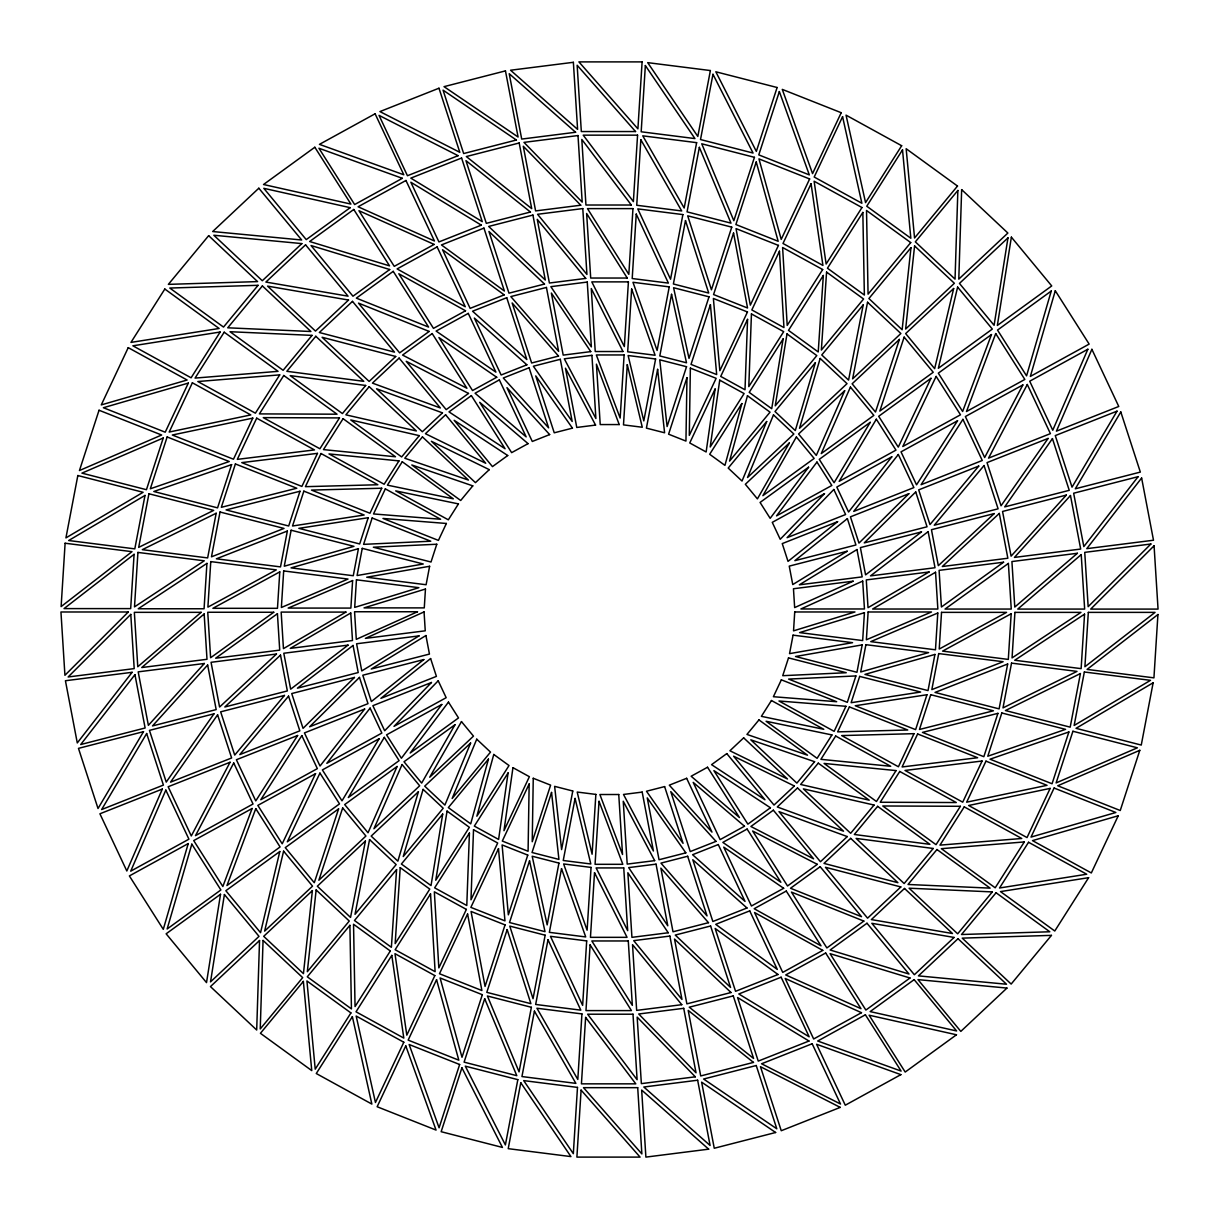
<?xml version="1.0" encoding="UTF-8"?>
<svg xmlns="http://www.w3.org/2000/svg" width="1219" height="1219" viewBox="0 0 1219 1219"><rect width="100%" height="100%" fill="white"/><g stroke="black" fill="none" stroke-linecap="round" stroke-linejoin="round"><path stroke-width="1.5" d="M529.153 783.985L528.086 851.258L502.304 841.049L529.153 783.985M533.252 778.271L532.231 841.735L550.622 785.143L533.252 778.271M686.967 377.631L685.947 441.08L668.591 434.193L686.967 377.631M690.365 368.123L689.299 435.366L716.132 378.317L690.365 368.123M259.54 940.504L256.691 1030.009L210.46 986.598L259.54 940.504M263.06 940.428L260.241 1028.943L302.678 977.638L263.06 940.428M957.86 190.469L955.041 279.121L915.347 241.85L957.86 190.469M961.654 189.631L958.789 279.121L1007.869 233.042L961.654 189.631M469.422 833.065L466.786 905.504L434.65 887.843L469.422 833.065M473.521 829.728L470.976 899.79L497.687 843.015L473.521 829.728M747.567 319.363L745.007 389.775L720.719 376.412L747.567 319.363M751.437 313.923L748.801 386.621L783.68 331.659L751.437 313.923M65.11 543.232L61.118 606.59L131.987 551.674L65.11 543.232M134.09 554.31L130.677 608.601L64.043 608.601L134.09 554.31M137.93 552.42L134.501 606.879L204.259 560.801L137.93 552.42M206.925 563.391L204.076 608.769L138.25 608.769L206.925 563.391M210.765 561.609L207.9 607.138L276.286 569.882L210.765 561.609M279.776 571.879L277.475 608.311L212.898 608.311L279.776 571.879M283.677 570.934L281.376 607.489L347.994 579.055L283.677 570.934M352.611 580.579L350.874 608.083L288.172 608.083L352.611 580.579M356.436 579.802L354.699 607.397L418.864 587.68L356.436 579.802M425.461 589.021L424.273 607.885L364.039 607.885L425.461 589.021M591.063 867.41L587.116 930.204L563.635 863.951L591.063 867.41M581.935 1013.918L577.806 1079.455L536.939 1008.235L581.935 1013.918M586.689 940.9L582.636 1005.37L550.47 936.329L586.689 940.9M595.862 794.407L592.099 854.229L577.197 792.045L595.862 794.407M577.486 1087.409L573.326 1153.677L523.713 1080.613L577.486 1087.409M628.41 281.879L624.341 346.577L591.794 281.879L628.41 281.879M632.966 208.617L628.821 274.351L587.482 208.617L632.966 208.617M637.567 135.157L633.377 201.592L583.215 135.157L637.567 135.157M642.108 61.895L637.903 128.848L578.918 61.895L642.108 61.895M624.113 354.958L620.151 418.041L596.335 354.958L624.113 354.958M594.522 872.697L590.453 937.335L627.054 937.335L594.522 872.697M599.032 801.325L595.07 864.317L622.818 864.317L599.032 801.325M581.097 1090.121L576.892 1157.105L640.082 1157.105L581.097 1090.121M585.623 1017.408L581.433 1083.843L635.785 1083.843L585.623 1017.408M590.103 944.877L585.973 1010.597L631.442 1010.597L590.103 944.877M636.242 214.102L632.204 278.526L668.378 283.098L636.242 214.102M640.844 139.758L636.729 205.264L681.695 210.948L640.844 139.758M645.354 65.552L641.179 131.789L694.937 138.585L645.354 65.552M631.64 289.025L627.678 351.788L655.106 355.247L631.64 289.025M627.282 364.679L623.488 424.882L642.276 427.244L627.282 364.679M794.727 611.968L793.539 630.848L854.961 611.968L794.727 611.968M864.423 612.685L862.671 640.569L799.588 632.6L864.423 612.685M868.126 611.984L866.374 639.777L931.484 611.984L868.126 611.984M937.792 613.005L935.476 649.803L870.762 641.636L937.792 613.005M941.525 612.365L939.224 649.041L1006.559 612.365L941.525 612.365M1011.176 613.751L1008.311 659.418L942.592 651.114L1011.176 613.751M1014.924 612.38L1012.06 657.894L1080.963 612.38L1014.924 612.38M1084.56 614.132L1081.131 668.637L1014.741 660.256L1084.56 614.132M1088.323 612.38L1084.91 666.732L1155.048 612.38L1088.323 612.38M1157.928 614.528L1153.936 677.855L1087.104 669.414L1157.928 614.528M396.586 869.604L391.39 947.3L354.485 920.497L396.586 869.604M400.228 867.638L395.154 943.628L429.774 889.093L400.228 867.638M823.328 275.464L818.223 351.956L788.495 330.364L823.328 275.464M826.573 272.111L821.362 350.051L863.585 299.005L826.573 272.111M312.384 890.617L303.44 973.646L263.7 936.329L312.384 890.617M316.148 889.931L307.325 971.711L349.259 921.031L316.148 889.931M910.974 247.67L902.136 329.74L868.903 298.533L910.974 247.67M914.585 245.918L905.641 329.039L954.37 283.28L914.585 245.918M508.079 772.937L498.601 839.434L474.343 826.101L508.079 772.937M512.955 767.665L503.965 830.703L529.381 776.701L512.955 767.665M715.111 389.013L706.136 451.975L689.741 442.954L715.111 389.013M719.728 380.145L710.189 446.992L744.108 393.554L719.728 380.145M220.532 894.274L206.514 982.605L166.134 933.8L220.532 894.274M224.403 894.533L210.521 981.889L259.007 936.36L224.403 894.533M1007.976 237.857L994.094 325.29L959.46 283.417L1007.976 237.857M1011.374 237.156L997.355 325.443L1051.723 285.932L1011.374 237.156M442.71 814.079L431.023 885.573L401.386 864.027L442.71 814.079M447.068 811.092L435.762 880.24L469.361 827.29L447.068 811.092M783.131 338.912L771.718 408.715L749.213 392.366L783.131 338.912M787.002 333.915L775.238 405.836L816.806 355.582L787.002 333.915M77.833 475.532L65.933 537.884L143.095 492.293L77.833 475.532M145 495.432L134.806 548.87L68.675 540.52L145 495.432M148.931 493.771L138.692 547.377L213.675 510.395L148.931 493.771M216.174 513.245L207.641 557.921L142.318 549.662L216.174 513.245M220.03 512.01L211.481 556.824L284.012 528.437L220.03 512.01M287.349 531.027L280.507 566.896L216.373 558.805L287.349 531.027M291.128 530.219L284.271 566.226L353.952 546.341L291.128 530.219M358.432 548.657L353.266 575.734L291.036 567.871L358.432 548.657M362.256 548.352L357.076 575.536L423.252 564.001L362.256 548.352M429.621 566.271L426.101 584.739L366.721 577.227L429.621 566.271M531.377 1007.29L519.065 1071.867L487.402 995.999L531.377 1007.29M517.831 1079.653L505.382 1144.931L465.292 1066.153L517.831 1079.653M545.152 935.202L533.038 998.711L509.771 926.105L545.152 935.202M558.942 863.098L547.163 924.886L532.17 856.226L558.942 863.098M572.778 791.009L561.593 849.597L554.63 786.346L572.778 791.009M669.246 286.876L657.117 350.447L632.966 282.29L669.246 286.876M682.884 214.59L670.541 279.227L637.781 208.891L682.884 214.59M696.643 142.653L684.179 208.022L642.763 135.842L696.643 142.653M710.387 70.55L697.817 136.452L647.7 62.641L710.387 70.55M655.609 358.995L643.8 420.905L628.12 355.521L655.609 358.995M712.963 74.283L700.514 139.545L753.052 153.03L712.963 74.283M520.787 1082.746L508.216 1148.664L570.919 1156.587L520.787 1082.746M534.425 1011.145L521.945 1076.56L575.871 1083.371L534.425 1011.145M548.001 939.742L535.659 1004.456L580.808 1010.155L548.001 939.742M561.517 868.659L549.358 932.352L585.714 936.939L561.517 868.659M575.078 798.43L563.239 860.492L590.804 863.981L575.078 798.43M685.489 220.593L673.391 283.981L708.711 293.048L685.489 220.593M699.356 147.347L687.059 211.862L730.989 223.138L699.356 147.347M671.547 294.312L659.799 355.948L686.51 362.805L671.547 294.312M657.62 369.357L646.405 428.128L664.599 432.791L657.62 369.357M793.066 635.16L789.531 653.643L852.553 642.672L793.066 635.16M862.168 644.897L856.957 672.279L795.535 656.508L862.168 644.897M865.901 644.683L860.705 671.974L928.604 652.607L865.901 644.683M934.927 654.435L928.025 690.594L864.957 674.397L934.927 654.435M938.706 653.582L931.834 689.619L1003.115 661.719L938.706 653.582M1007.671 663.989L999.108 708.879L935.034 692.422L1007.671 663.989M1011.541 663.121L1002.993 707.889L1076.986 671.395L1011.541 663.121M1080.415 673.558L1070.191 727.164L1005.446 710.54L1080.415 673.558M1084.346 671.989L1074.152 725.442L1150.492 680.339L1084.346 671.989M1153.144 682.777L1141.258 745.068L1076.042 728.322L1153.144 682.777M365.426 841.034L350.539 917.419L317.321 886.213L365.426 841.034M369.57 839.601L355.019 914.326L396.16 864.576L369.57 839.601M863.22 304.872L848.561 380.115L821.774 354.958L863.22 304.872M867.547 302.236L852.63 378.835L900.871 333.518L867.547 302.236M279.806 851.517L260.546 932.672L225.835 890.723L279.806 851.517M283.6 851.167L264.63 931.118L312.536 886.137L283.6 851.167M953.669 288.507L934.653 368.641L905.656 333.595L953.669 288.507M957.616 287.105L938.356 368.275L992.327 329.069L957.616 287.105M488.453 759.117L470.717 823.861L448.333 807.603L488.453 759.117M493.771 754.454L476.858 816.212L509.024 765.532L493.771 754.454M741.868 403.565L724.939 465.368L709.671 454.276L741.868 403.565M747.46 395.748L729.556 461.102L770.042 412.159L747.46 395.748M188.229 843.578L163.285 929.335L129.382 875.928L188.229 843.578M191.825 844.157L167.14 929L220.883 889.946L191.825 844.157M1051.25 291.036L1026.566 375.863L997.523 330.09L1051.25 291.036M1055.288 290.747L1030.36 376.412L1089.146 344.093L1055.288 290.747M418.407 791.74L397.866 861.163L371.17 836.097L418.407 791.74M423.1 789.363L403.23 856.561L443.198 808.227L423.1 789.363M815.389 362.683L795.291 430.581L774.994 411.519L815.389 362.683M820.174 358.432L799.512 428.265L847.022 383.65L820.174 358.432M99.044 410.239L79.448 470.534L161.624 435.015L99.044 410.239M163.239 438.002L146.448 489.703L81.932 473.14L163.239 438.002M167.155 436.951L150.318 488.789L229.248 461.529L167.155 436.951M231.61 464.622L217.561 507.866L153.807 491.501L231.61 464.622M235.404 463.951L221.325 507.317L296.796 488.24L235.404 463.951M299.996 491.242L288.69 525.998L226.064 509.923L299.996 491.242M303.851 491.135L292.53 525.998L364.161 515.012L303.851 491.135M368.199 517.709L359.666 543.964L298.838 528.345L368.199 517.709M372.161 517.999L363.597 544.36L430.764 541.206L372.161 517.999M436.783 544.238L431.008 562.02L373.349 547.209L436.783 544.238M709.016 296.827L689.009 358.401L673.589 287.73L709.016 296.827M459.654 1064.507L439.084 1127.804L409.142 1044.515L459.654 1064.507M482.343 994.704L462.001 1057.284L440.089 977.973L482.343 994.704M505.047 924.901L485.055 986.4L471.052 911.446L505.047 924.901M527.766 855.098L508.353 914.844L502.091 844.935L527.766 855.098M686.541 366.706L667.098 426.543L659.753 359.818L686.541 366.706M731.766 227.145L711.424 289.787L687.699 215.824L731.766 227.145M754.439 157.327L733.838 220.7L701.748 143.796L754.439 157.327M777.112 87.509L756.344 151.4L715.827 71.784L777.112 87.509M461.91 1067.814L441.156 1131.704L502.441 1147.429L461.91 1067.814M756.237 161.944L735.895 224.54L778.164 241.271L756.237 161.944M484.69 998.742L464.089 1062.145L516.795 1075.676L484.69 998.742M507.165 929.609L486.792 992.342L530.905 1003.679L507.165 929.609M551.552 792.441L532.033 852.508L558.927 859.41L551.552 792.441M779.352 91.577L758.782 154.889L809.309 174.896L779.352 91.577M529.549 860.827L509.496 922.539L545.015 931.666L529.549 860.827M710.418 304.674L691.021 364.405L716.681 374.568L710.418 304.674M733.548 233.042L713.572 294.556L747.552 308.011L733.548 233.042M788.51 657.894L782.735 675.692L846.245 672.72L788.51 657.894M855.89 675.936L847.312 702.327L788.617 679.09L855.89 675.936M859.669 676.393L851.121 702.708L920.619 692.042L859.669 676.393M926.943 694.739L915.606 729.632L855.266 705.74L926.943 694.739M930.737 694.708L919.446 729.48L993.424 710.799L930.737 694.708M997.919 713.344L983.84 756.694L922.463 732.406L997.919 713.344M1001.82 712.978L987.786 756.222L1065.574 729.358L1001.82 712.978M1068.895 731.949L1052.058 783.756L990.026 759.193L1068.895 731.949M1072.918 731.263L1056.126 782.918L1137.373 747.811L1072.918 731.263M1139.811 750.294L1120.246 810.513L1057.742 785.767L1139.811 750.294M338.592 808.883L314.289 882.724L285.261 847.632L338.592 808.883M342.676 807.923L318.86 880.225L365.913 836.036L342.676 807.923M899.409 339.415L875.486 412.037L852.127 383.802L899.409 339.415M904.148 337.13L879.813 411.077L933.221 372.267L904.148 337.13M252.104 808.487L222.848 886.503L193.714 840.592L252.104 808.487M255.777 808.654L226.947 885.558L280.08 846.961L255.777 808.654M991.474 334.555L962.629 411.473L938.325 373.166L991.474 334.555M995.71 333.564L966.484 411.519L1024.829 379.444L995.71 333.564M470.61 743.057L444.889 805.089L424.715 786.148L470.61 743.057M476.736 739.186L452.158 798.475L490.51 752.108L476.736 739.186M766.69 421.53L742.021 481.048L728.2 468.066L766.69 421.53M773.486 414.902L747.537 477.513L793.859 434.01L773.486 414.902M162.31 789.074L126.822 870.976L99.912 813.789L162.31 789.074M165.83 790.125L130.723 871.158L188.915 839.175L165.83 790.125M1087.851 349.243L1052.759 430.216L1029.705 381.212L1087.851 349.243M1091.889 349.32L1056.416 431.16L1118.768 406.476L1091.889 349.32M397.089 766.492L368.031 832.775L344.687 804.57L397.089 766.492M402.087 764.542L373.928 828.752L419.671 785.798L402.087 764.542M844.676 390.72L816.303 455.418L798.582 433.994L844.676 390.72M850.42 387.093L821.24 453.605L873.84 415.405L850.42 387.093M128.239 347.644L101.284 404.906L187.117 380.023L128.239 347.644M188.335 383.086L165.22 432.196L103.386 407.725L188.335 383.086M192.373 382.796L169.197 432.044L250.794 414.917L192.373 382.796M252.805 418.117L233.469 459.213L172.321 435.015L252.805 418.117M256.691 418.163L237.309 459.365L314.472 449.918L256.691 418.163M317.458 453.361L301.901 486.427L241.773 462.611L317.458 453.361M321.024 453.514L305.42 486.671L377.844 484.751L321.024 453.514M381.73 488.225L369.966 513.245L311.485 490.084L381.73 488.225M385.341 488.865L373.532 513.946L440.608 519.248L385.341 488.865M446.383 523.469L438.413 540.398L382.979 518.456L446.383 523.469M809.645 178.964L781.211 239.381L758.965 158.897L809.645 178.964M434.833 975.596L406.811 1035.16L394.986 953.685L434.833 975.596M778.438 245.4L750.325 305.146L736.032 228.608L778.438 245.4M403.809 1042.23L375.452 1102.494L356.177 1016.036L403.809 1042.23M466.359 909.404L438.84 967.901L434.345 891.805L466.359 909.404M747.476 311.973L719.85 370.698L713.374 298.457L747.476 311.973M841.217 112.712L812.555 173.601L782.278 89.383L841.217 112.712M842.573 116.689L814.185 177.029L861.879 203.253L842.573 116.689M436.57 979.71L408.152 1040.112L458.816 1060.18L436.57 979.71M467.593 913.991L439.48 973.737L481.886 990.529L467.593 913.991M779.459 251.221L751.833 309.931L783.954 327.591L779.459 251.221M811.077 183.779L782.994 243.48L822.916 265.422L811.077 183.779M405.775 1045.887L377.143 1106.745L436.052 1130.074L405.775 1045.887M498.495 848.637L470.854 907.378L504.971 920.878L498.495 848.637M781.349 679.821L773.395 696.719L836.676 701.717L781.349 679.821M845.925 706.289L834.146 731.339L778.971 701.001L845.925 706.289M849.399 706.913L837.651 731.872L907.744 730.013L849.399 706.913M914.006 733.67L898.418 766.766L841.689 735.575L914.006 733.67M917.633 733.96L902.09 766.964L977.638 757.73L917.633 733.96M982.087 761.022L962.72 802.178L905.016 770.454L982.087 761.022M985.973 761.144L966.667 802.178L1047.03 785.326L985.973 761.144M1050.153 788.388L1027.023 837.575L968.663 805.5L1050.153 788.388M1054.1 788.038L1031.015 837.087L1115.857 812.494L1054.1 788.038M1118.234 815.755L1091.325 872.956L1032.508 840.622L1118.234 815.755M315.553 773.654L282.214 843.807L257.834 805.393L315.553 773.654M319.957 773.09L287.288 841.826L339.507 803.885L319.957 773.09M930.981 378.301L898.266 447.129L878.701 416.288L930.981 378.301M936.131 376.397L902.791 446.52L960.496 414.795L936.131 376.397M230.056 762.256L191.292 835.944L168.146 786.758L230.056 762.256M233.728 762.972L195.497 835.64L253.034 804.007L233.728 762.972M1022.863 384.93L984.662 457.536L965.372 416.532L1022.863 384.93M1027.297 384.488L988.548 458.131L1050.412 433.629L1027.297 384.488M454.992 724.711L421.667 783.086L404.007 761.753L454.992 724.711M461.468 721.602L429.713 777.219L473.475 736.124L461.468 721.602M789.333 442.969L757.41 498.876L745.342 484.278L789.333 442.969M796.388 436.966L762.881 495.676L814.155 458.435L796.388 436.966M143.507 731.659L98.023 808.502L78.473 748.359L143.507 731.659M146.661 733.518L101.649 809.538L163.407 785.082L146.661 733.518M1117.031 411.153L1072.019 487.158L1055.273 435.594L1117.031 411.153M1120.81 411.961L1075.326 488.789L1140.344 472.088L1120.81 411.961M379.139 738.729L342.006 800.837L322.38 769.92L379.139 738.729M384.32 737.343L348.314 797.546L399.101 760.641L384.32 737.343M870.198 422.353L834.086 482.724L819.259 459.35L870.198 422.353M876.339 419.214L839.175 481.353L895.965 450.131L876.339 419.214M164.824 289.04L130.966 342.402L219.115 328.475L164.824 289.04M220.151 332.025L191.093 377.799L132.886 345.8L220.151 332.025M224.189 332.193L195.07 378.088L278.054 371.338L224.189 332.193M279.715 374.873L255.396 413.18L197.828 381.532L279.715 374.873M283.768 375.482L259.388 413.896L337.038 414.201L283.768 375.482M339.476 417.919L319.896 448.76L263.274 417.629L339.476 417.919M343.088 418.696L323.477 449.613L395.505 456.775L343.088 418.696M398.979 460.889L384.153 484.248L328.993 453.925L398.979 460.889M402.27 461.742L387.413 485.147L453.3 498.815L402.27 461.742M458.435 503.904L448.333 519.827L395.703 490.891L458.435 503.904M861.97 207.535L826.132 264.02L814.124 181.235L861.97 207.535M350.92 1012.928L315.218 1069.17L306.929 980.96L350.92 1012.928M390.309 950.988L355.049 1006.559L353.54 924.276L390.309 950.988M822.673 269.536L787.2 325.412L782.613 247.503L822.673 269.536M901.664 145.731L865.566 202.613L846.047 115.15L901.664 145.731M352.367 1016.661L316.27 1073.528L371.856 1104.079L352.367 1016.661M430.536 893.923L395.139 949.708L435.122 971.68L430.536 893.923M862.839 212.441L827.457 268.21L864.362 295.028L862.839 212.441M902.517 149.876L866.755 206.224L910.837 238.254L902.517 149.876M391.802 955.391L356.009 1011.8L403.809 1038.085L391.802 955.391M771.444 700.514L761.387 716.345L823.785 729.297L771.444 700.514M831.937 734.935L817.096 758.325L766.096 721.267L831.937 734.935M835.685 736.032L820.89 759.33L890.708 766.279L835.685 736.032M896.056 770.591L876.461 801.492L824.074 763.429L896.056 770.591M899.744 771.459L880.209 802.254L956.29 802.544L899.744 771.459M960.389 806.292L936.04 844.676L882.785 805.988L960.389 806.292M964.244 806.871L939.971 845.133L1021.751 838.489L964.244 806.871M1024.31 841.933L995.207 887.798L941.358 848.683L1024.31 841.933M1028.546 842.268L999.534 887.996L1086.708 874.236L1028.546 842.268M1088.613 877.68L1054.77 931.011L1000.509 891.592L1088.613 877.68M297.619 735.499L255.761 800.898L236.395 759.742L297.619 735.499M301.824 735.621L260.775 799.74L317.351 768.625L301.824 735.621M957.555 420.768L916.536 484.842L901.024 451.853L957.555 420.768M962.919 419.351L921.092 484.705L982.27 460.477L962.919 419.351M213.965 713.816L166.241 782.095L149.449 730.379L213.965 713.816M217.607 714.837L170.553 782.156L231.625 757.974L217.607 714.837M1048.096 438.429L1001.043 505.763L987.024 462.611L1048.096 438.429M1052.439 438.611L1004.715 506.891L1069.246 490.328L1052.439 438.611M441.796 704.475L401.401 758.233L386.56 734.844L441.796 704.475M448.47 702.098L410.193 753.022L458.512 717.93L448.47 702.098M808.593 467.197L770.164 518.334L760.077 502.441L808.593 467.197M816.974 462.047L776.533 515.881L831.83 485.467L816.974 462.047M132.124 672.309L77.285 742.935L65.43 680.735L132.124 672.309M134.943 674.671L80.713 744.535L145.122 727.987L134.943 674.671M1138.119 476.675L1083.828 546.584L1073.649 493.223L1138.119 476.675M1141.624 478.016L1086.784 548.657L1153.494 540.23L1141.624 478.016M364.664 709.062L320.033 766.02L304.445 732.909L364.664 709.062M370.104 708.102L326.829 763.323L381.852 733.076L370.104 708.102M891.805 456.82L848.561 512.01L836.813 487.051L891.805 456.82M898.312 454.489L853.727 511.401L913.884 487.585L898.312 454.489M208.662 235.663L168.374 284.362L257.575 281.604L208.662 235.663M258.062 285.307L223.519 327.073L169.791 288.05L258.062 285.307M262.39 285.932L227.74 327.804L310.906 331.507L262.39 285.932M312.034 335.377L283.128 370.302L230.01 331.72L312.034 335.377M315.797 336.276L286.831 371.307L363.78 381.334L315.797 336.276M365.685 385.463L342.417 413.576L290.198 375.635L365.685 385.463M369.189 386.652L345.876 414.841L416.365 430.962L369.189 386.652M419.275 435.64L401.645 456.942L350.752 419.961L419.275 435.64M422.444 436.905L404.799 458.253L468.401 480.057L422.444 436.905M472.789 485.863L460.691 500.491L411.809 464.972L472.789 485.863M910.73 242.596L868.065 294.16L866.526 210.491L910.73 242.596M957.509 186.05L914.555 237.979L906.159 148.733L957.509 186.05M303.363 981.386L260.424 1033.301L311.759 1070.602L303.363 981.386M349.899 925.328L307.295 976.815L351.438 1008.89L349.899 925.328M758.949 719.911L746.942 734.432L807.511 755.186L758.949 719.911M814.597 761.692L796.876 783.116L750.782 739.811L814.597 761.692M818.269 763.14L800.624 784.472L869.223 800.167L818.269 763.14M874.038 805.043L850.664 833.293L803.382 788.876L874.038 805.043M877.619 806.338L854.321 834.482L929.914 844.34L877.619 806.338M933.175 848.47L904.163 883.546L856.119 838.428L933.175 848.47M936.969 849.521L908.048 884.476L990.118 888.133L936.969 849.521M992.312 891.912L957.662 933.815L909.1 888.209L992.312 891.912M996.06 892.75L961.517 934.516L1049.788 931.773L996.06 892.75M1051.448 935.369L1011.16 984.068L962.233 938.127L1051.448 935.369M284.454 695.439L234.718 755.094L220.654 711.835L284.454 695.439M288.553 696.14L239.793 754.607L299.828 730.851L288.553 696.14M978.75 466.085L929.975 524.581L918.699 489.87L978.75 466.085M984.038 465.536L934.272 525.206L998.102 508.811L984.038 465.536M204.365 663.486L148.383 725.335L138.189 671.852L204.365 663.486M207.657 665.01L152.512 725.93L216.174 709.595L207.657 665.01M1066.335 495.082L1011.084 556.138L1002.551 511.462L1066.335 495.082M1070.465 495.523L1014.452 557.418L1080.689 549.053L1070.465 495.523M431.465 682.488L384.671 730.745L372.877 705.679L431.465 682.488M438.215 680.781L393.996 726.372L446.169 697.695L438.215 680.781M824.471 493.665L780.221 539.286L772.267 522.357L824.471 493.665M833.826 489.489L787.078 537.686L845.605 514.525L833.826 489.489M128.285 611.984L64.927 675.28L60.95 611.984L128.285 611.984M130.783 614.391L68.142 676.972L134.197 668.621L130.783 614.391M1150.888 544.009L1088.156 606.681L1084.742 552.359L1150.888 544.009M1154.073 545.792L1090.715 609.089L1158.05 609.089L1154.073 545.792M354.455 677.444L303.043 728.352L291.737 693.55L354.455 677.444M359.468 677.398L309.626 726.768L368.001 703.653L359.468 677.398M908.841 493.71L858.968 543.095L850.435 516.841L908.841 493.71M915.728 491.943L864.271 542.897L927.049 526.776L915.728 491.943M258.824 188.214L212.685 231.534L301.672 239.991L258.824 188.214M301.84 243.602L262.298 280.736L213.843 235.252L301.84 243.602M305.558 244.821L265.894 282.061L348.055 296.171L305.558 244.821M348.543 300.042L315.477 331.096L267.601 286.13L348.543 300.042M352.489 301.367L319.317 332.513L394.484 352.123L352.489 301.367M395.718 356.481L369.144 381.44L322.106 337.267L395.718 356.481M399.101 358.081L372.435 383.116L440.349 407.954L399.101 358.081M442.467 412.86L422.338 431.755L376.564 388.77L442.467 412.86M445.59 414.765L425.431 433.705L485.726 463.266L445.59 414.765M489.276 469.65L475.44 482.648L431.374 441.263L489.276 469.65M743.666 737.845L729.907 750.767L787.489 778.987L743.666 737.845M794.331 785.981L774.004 805.058L733.594 756.191L794.331 785.981M797.5 787.962L777.28 806.963L843.533 831.19L797.5 787.962M847.251 836.569L820.463 861.742L779.002 811.625L847.251 836.569M850.679 838.337L823.983 863.402L897.9 882.693L850.679 838.337M900.826 886.944L867.578 918.166L825.476 867.288L900.826 886.944M904.513 888.453L871.372 919.583L952.496 933.51L904.513 888.453M954.066 937.441L914.357 974.728L871.829 923.316L954.066 937.441M958.012 938.706L918.44 975.87L1006.498 984.236L958.012 938.706M1006.955 988.076L960.816 1031.396L917.983 979.619L1006.955 988.076M276.469 654.039L219.588 707.035L211.055 662.298L276.469 654.039M280.507 655.106L224.829 706.99L287.349 690.929L280.507 655.106M994.216 513.58L938.325 565.662L931.453 529.701L994.216 513.58M999.306 513.412L942.317 566.515L1007.854 558.241L999.306 513.412M201.15 612.334L137.777 666.747L134.349 612.334L201.15 612.334M204.152 613.965L141.754 667.54L207.001 659.296L204.152 613.965M1077.398 553.274L1014.787 607.047L1011.922 561.548L1077.398 553.274M1081.223 554.599L1017.774 609.073L1084.651 609.073L1081.223 554.599M423.801 659.57L371.368 701.55L362.805 675.219L423.801 659.57M430.612 658.55L380.892 698.35L436.417 676.377L430.612 658.55M837.59 521.686L788.023 561.38L782.248 543.598L837.59 521.686M847.373 518.639L794.864 560.664L855.936 544.984L847.373 518.639M348.04 645.125L290.655 689.192L283.798 653.247L348.04 645.125M353.053 645.461L297.436 688.171L358.218 672.553L353.053 645.461M921.473 531.926L865.581 574.85L860.385 547.605L921.473 531.926M928.131 531.636L870.503 575.886L935.019 567.734L928.131 531.636M314.822 147.24L263.533 184.511L350.904 204.076L314.822 147.24M350.203 207.672L306.243 239.61L263.807 188.32L350.203 207.672M353.769 209.47L309.656 241.514L389.547 265.864L353.769 209.47M389.714 269.521L352.977 296.217L311.043 245.537L389.714 269.521M393.234 271.349L356.359 298.137L428.6 327.073L393.234 271.349M429.164 331.431L399.649 352.87L358.493 303.12L429.164 331.431M432.196 333.564L402.575 355.079L466.923 388.267L432.196 333.564M468.507 393.432L446.2 409.63L406.232 361.312L468.507 393.432M471.372 395.626L449.003 411.885L505.077 448.76L471.372 395.626M507.729 455.525L492.461 466.603L454.154 420.311L507.729 455.525M726.783 753.601L711.561 764.663L764.968 799.771L726.783 753.601M770.423 807.77L747.872 824.151L713.892 770.606L770.423 807.77M773.349 810.178L750.889 826.497L813.606 858.846L773.349 810.178M817.309 864.347L787.535 885.984L752.641 831.008L817.309 864.347M820.174 866.709L790.506 888.255L861.513 916.688L820.174 866.709M863.844 921.092L826.878 947.94L791.436 892.095L863.844 921.092M866.983 923.24L830.154 949.997L908.993 974.027L866.983 923.24M909.999 978.004L865.871 1010.063L830.063 953.654L909.999 978.004M914.143 979.634L870.153 1011.587L956.61 1030.954L914.143 979.634M956.473 1034.779L905.199 1072.05L869.132 1015.214L956.473 1034.779M273.757 612.258L210.613 657.742L207.748 612.258L273.757 612.258M277.429 613.706L215.672 658.214L279.715 650.123L277.429 613.706M1003.572 562.218L941.418 607.001L939.102 570.355L1003.572 562.218M1008.387 563.422L945.045 609.058L1011.252 609.058L1008.387 563.422M419.016 635.891L361.769 670.938L356.588 643.769L419.016 635.891M425.919 635.541L371.246 669.018L429.454 654.07L425.919 635.541M847.19 551.232L792.761 584.571L789.242 566.119L847.19 551.232M856.972 549.54L799.359 584.815L862.183 576.877L856.972 549.54M345.937 612.09L283.448 648.63L281.162 612.09L345.937 612.09M350.752 613.005L290.259 648.386L352.489 640.524L350.752 613.005M929.076 571.985L868.019 607.687L866.282 579.924L929.076 571.985M935.537 572.244L872.652 609.028L937.853 609.028L935.537 572.244M375.102 113.778L319.454 144.36L403.794 174.774L375.102 113.778M402.346 178.324L354.653 204.548L318.936 148.246L402.346 178.324M405.957 180.473L358.112 206.773L434.436 240.996L405.957 180.473M434.132 244.425L394.255 266.351L358.95 210.704L434.132 244.425M437.133 246.924L397.104 268.927L465.277 306.746L437.133 246.924M465.536 310.769L433.492 328.383L398.826 273.757L465.536 310.769M468.264 313.39L436.112 331.08L495.904 372.145L468.264 313.39M496.727 377.25L472.545 390.537L438.916 337.541L496.727 377.25M499.348 379.886L475.075 393.234L526.166 436.89L499.348 379.886M528.056 443.64L511.645 452.645L479.707 402.316L528.056 443.64M707.538 767.239L691.143 776.244L739.461 817.553L707.538 767.239M744.489 826.223L720.124 839.617L693.184 782.369L744.489 826.223M747.11 829.057L722.837 842.39L780.876 882.266L747.11 829.057M783.665 888.285L751.437 906.007L723.736 847.114L783.665 888.285M786.27 891.059L754.165 908.719L821.012 945.807L786.27 891.059M822.779 950.378L782.735 972.396L754.561 912.528L822.779 950.378M825.659 952.999L785.737 974.941L860.98 1008.677L825.659 952.999M861.483 1012.684L813.667 1038.984L785.188 978.476L861.483 1012.684M865.383 1014.787L817.705 1041.011L901.1 1071.074L865.383 1014.787M900.871 1074.64L845.285 1105.206L816.593 1044.272L900.871 1074.64M417.477 611.755L356.298 639.35L354.561 611.755L417.477 611.755M424.06 611.908L365.395 638.375L425.248 630.817L424.06 611.908M853.163 581.204L794.651 607.595L793.462 588.747L853.163 581.204M862.702 581.097L800.898 608.967L864.454 608.967L862.702 581.097M438.977 88.21L379.932 111.584L459.807 152.314L438.977 88.21M458.085 155.682L407.451 175.734L379.033 115.363L458.085 155.682M461.59 158.028L410.818 178.126L482.267 221.66L461.59 158.028M481.307 225.149L438.947 241.926L410.849 182.24L481.307 225.149M483.943 228.105L441.446 244.928L504.392 291.036L483.943 228.105M504.194 294.876L470.138 308.361L442.527 249.712L504.194 294.876M506.738 297.695L472.561 311.226L526.837 359.544L506.738 297.695M526.867 364.816L501.146 374.995L474.343 318.052L526.867 364.816M529.107 367.772L503.295 377.997L548.626 427.854L529.107 367.772M549.647 434.589L532.292 441.461L506.952 387.642L549.647 434.589M686.647 778.301L669.292 785.173L711.972 832.105L686.647 778.301M716.025 841.369L690.244 851.578L670.755 791.603L716.025 841.369M718.265 844.554L692.59 854.717L745.022 901.405L718.265 844.554M746.988 907.987L712.856 921.503L692.788 859.73L746.988 907.987M749.731 910.867L715.721 924.337L777.295 969.425L749.731 910.867M777.996 974.499L735.56 991.306L715.142 928.451L777.996 974.499M781.12 977.211L738.821 993.973L809.172 1036.82L781.12 977.211M808.974 1041.026L758.248 1061.109L737.602 997.553L808.974 1041.026M812.159 1043.754L761.585 1063.776L840.531 1104.033L812.159 1043.754M840.241 1107.385L781.257 1130.729L760.458 1066.686L840.241 1107.385M505.458 70.885L444.036 86.656L518.075 137.016L505.458 70.885M516.368 140.017L463.662 153.548L443.061 90.145L516.368 140.017M519.187 142.989L466.344 156.55L531.713 208.632L519.187 142.989M530.448 212.03L486.32 223.351L465.948 160.634L530.448 212.03M532.916 215.077L488.682 226.444L545.304 280.035L532.916 215.077M544.497 284.057L508.978 293.169L488.941 231.458L544.497 284.057M546.432 287.44L510.822 296.583L558.622 351.346L546.432 287.44M558.515 356.085L531.636 362.988L512.132 302.952L558.515 356.085M560.313 359.3L533.373 366.218L572.183 421.469L560.313 359.3M572.442 428.143L554.249 432.806L535.75 375.894L572.442 428.143M664.614 786.59L646.481 791.238L683.051 843.335L664.614 786.59M685.84 852.843L659.037 859.73L647.243 797.881L685.84 852.843M687.668 856.256L660.957 863.113L707.05 915.911L687.668 856.256M708.483 922.676L673.01 931.788L660.866 868.126L708.483 922.676M710.601 925.998L675.25 935.064L730.562 987.42L710.601 925.998M731.019 992.525L686.876 1003.862L674.518 939.057L731.019 992.525M733.259 995.893L689.268 1007.199L753.586 1058.442L733.259 995.893M753.479 1062.404L700.712 1075.95L688.202 1010.399L753.479 1062.404M756.237 1065.513L703.622 1079.028L776.808 1128.809L756.237 1065.513M775.634 1132.497L714.258 1148.252L701.641 1082.167L775.634 1132.497M573.372 62.306L510.578 70.23L577.593 129.366L573.372 62.306M575.597 132.261L521.702 139.073L509.222 73.689L575.597 132.261M578.004 135.553L523.987 142.379L582.194 202.125L578.004 135.553M580.732 205.219L535.613 210.917L523.271 146.234L580.732 205.219M582.789 208.571L537.564 214.285L586.933 274.443L582.789 208.571M585.745 278.42L549.403 283.021L537.244 219.344L585.745 278.42M587.268 282.061L550.851 286.663L591.352 346.897L587.268 282.061M590.758 351.621L563.193 355.11L551.354 293.032L590.758 351.621M591.931 355.323L564.306 358.813L595.893 418.528L591.931 355.323M595.558 425.081L576.77 427.458L565.464 368.199L595.558 425.081M642.184 792.091L623.503 794.453L653.414 850.999L642.184 792.091M654.664 860.644L627.191 864.103L623.244 801.233L654.664 860.644M656.035 864.149L628.669 867.608L667.799 925.8L656.035 864.149M668.225 932.764L631.93 937.35L627.861 872.743L668.225 932.764M669.871 936.07L633.712 940.641L681.97 999.443L669.871 936.07M681.787 1004.685L636.653 1010.383L632.524 944.649L681.787 1004.685M683.722 1008.311L638.726 1013.995L696.034 1072.811L683.722 1008.311M695.318 1076.819L641.362 1083.63L637.171 1017.134L695.318 1076.819M697.649 1080.217L643.83 1087.013L710.098 1145.479L697.649 1080.217M708.666 1149.167L645.887 1157.105L641.666 1090.06L708.666 1149.167M635.541 131.545L581.326 131.545L577.151 65.247L635.541 131.545M631.32 205.021L585.943 205.021L581.813 139.438L631.32 205.021M627.252 278.039L590.697 278.039L586.644 213.493L627.252 278.039M622.985 351.529L595.238 351.529L591.276 288.553L622.985 351.529M619.222 424.562L600.22 424.562L596.426 364.146L619.222 424.562M618.749 794.514L599.885 794.514L622.528 854.489L618.749 794.514M623.747 867.928L596.121 867.928L627.694 930.661L623.747 867.928M628.288 940.961L591.824 940.961L632.341 1005.37L628.288 940.961M632.996 1014.208L587.665 1014.208L637.11 1079.714L632.996 1014.208M637.705 1087.668L583.52 1087.668L641.864 1153.921L637.705 1087.668"/></g></svg>
